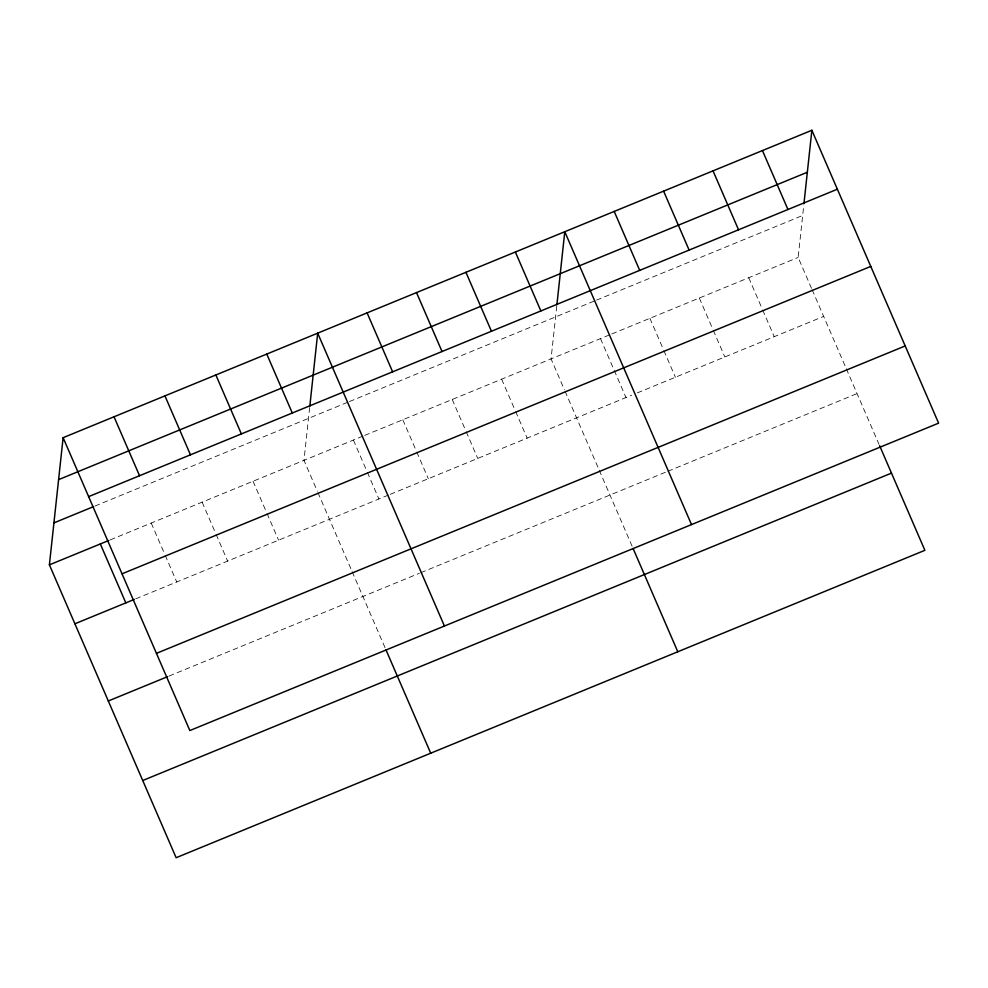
<?xml version="1.0" encoding="UTF-8"?>
<svg xmlns="http://www.w3.org/2000/svg" width="988" height="988" viewBox="0 0 988 988"><rect width="100%" height="100%" fill="white"/><g stroke="black" fill="none" stroke-linecap="round" stroke-linejoin="round"><path stroke-width="0.74" stroke-dasharray="4.94 3.71" d="M309.664 407.562L303.971 460.334L317.333 491.209M556.75 306.119L551.057 358.891L564.42 389.766M811.506 288.323L798.156 257.448L803.849 204.677M94.947 506.054L348.035 402.141M349.443 401.56L595.122 300.698M596.53 300.117L802.676 215.483M110.211 539.893L363.275 435.992M364.683 435.412L610.362 334.549M611.782 333.969L798.156 257.448M135.727 598.827L388.778 494.926M390.198 494.346L631.628 395.225M637.285 392.903L823.659 316.395M169.121 676.027L419.357 573.287M420.777 572.707L666.455 471.844M667.863 471.264L857.065 393.582M812.124 289.731L845.728 367.388M846.321 368.771L879.011 444.316M748.731 277.739L762.094 308.614M762.699 310.01L774.234 336.673M699.319 298.03L712.681 328.905M713.287 330.301L724.822 356.964M649.894 318.321L663.257 349.184M663.862 350.592L675.409 377.255M600.482 338.6L625.984 397.546M565.025 391.174L598.642 468.831M599.234 470.214L632.518 547.142M501.645 379.182L515.007 410.057M515.613 411.465L527.147 438.116M452.232 399.473L465.583 430.348M466.2 431.744L477.735 458.407M402.808 419.764L416.17 450.639M416.775 452.035L428.31 478.698M353.395 440.055L366.758 470.918M367.363 472.326L378.898 498.989M317.938 492.617L351.555 570.286M352.148 571.657L385.431 648.585M253.064 481.242L266.414 512.117M267.032 513.513L278.567 540.177M202.145 502.151L215.508 533.014M216.113 534.422L227.648 561.085M151.226 523.047L164.588 553.922M165.194 555.33L176.741 581.994"/><path stroke-width="1.48" d="M879.616 445.687L924.879 550.316L176.136 857.72L49.4 564.852L63.121 437.684L811.864 130.28L938.6 423.148L189.844 730.552L63.121 437.684M309.812 406.216L317.691 333.166L444.427 626.034M556.899 304.773L564.778 231.723L691.514 524.591M803.985 203.318L811.864 130.28M58.588 479.649L807.344 172.245M88.624 496.631L837.367 189.214M53.932 522.887L93.527 506.634M49.4 564.852L108.803 540.473M122.03 573.818L870.774 266.414M74.903 623.799L134.306 599.407M156.45 653.352L905.193 345.948M108.31 700.986L167.713 676.607M142.729 780.52L891.472 473.116M762.452 150.571L787.955 209.505M713.027 170.862L738.542 229.796M663.615 191.153L689.118 250.088M614.203 211.432L639.705 270.379M515.366 252.014L540.868 310.948M633.11 548.513L677.793 651.759M465.941 272.305L491.444 331.239M416.528 292.596L442.031 351.53M367.104 312.875L392.619 371.821M266.772 354.075L292.287 413.009M386.024 649.956L430.706 753.202M215.866 374.983L241.368 433.917M164.947 395.879L190.449 454.826M114.028 416.788L139.543 475.722M100.319 543.956L125.822 602.89"/></g></svg>
